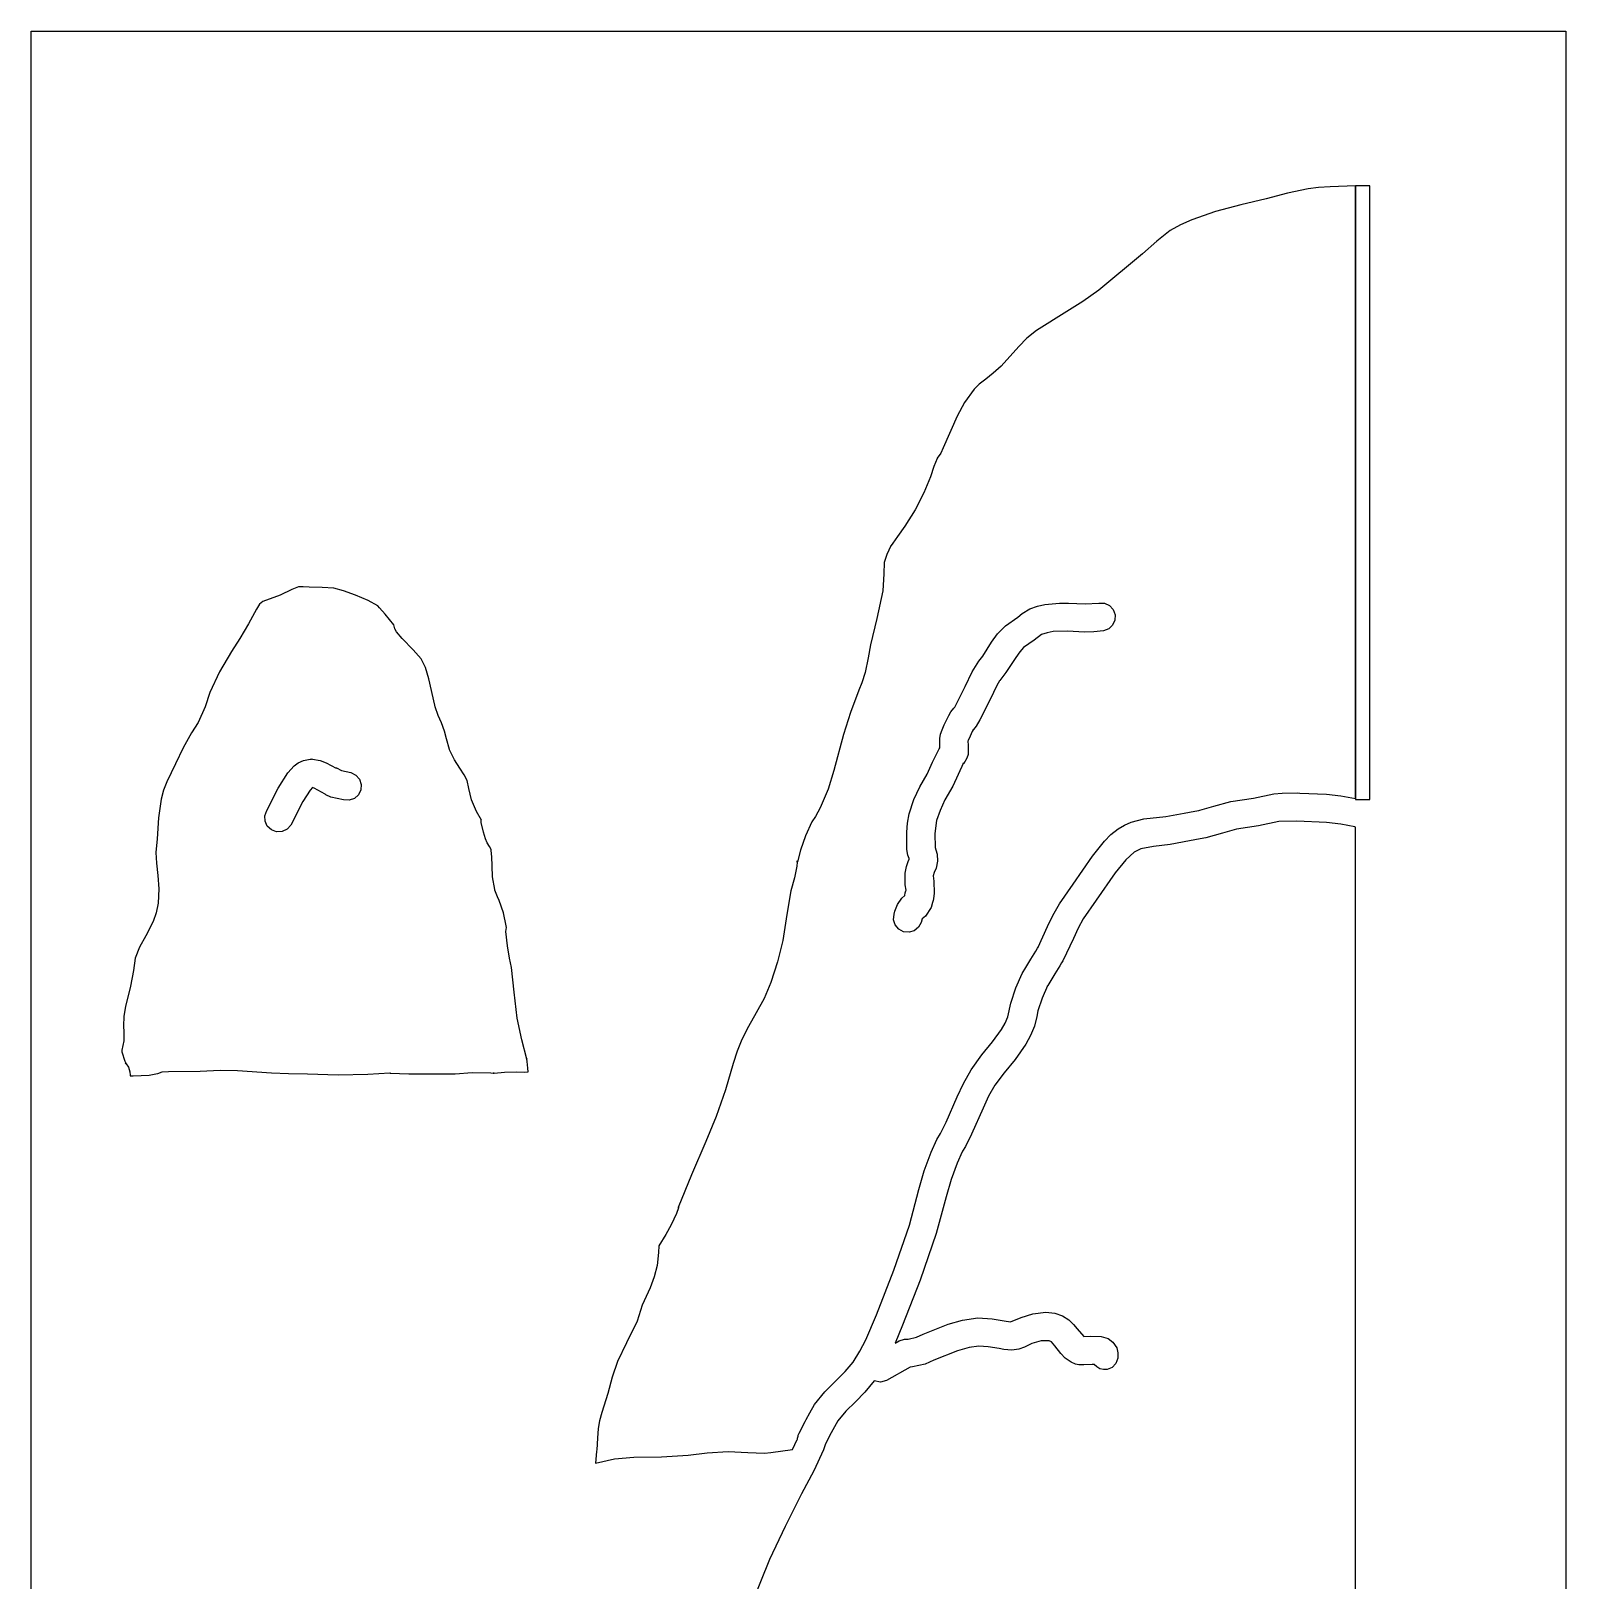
# Model space of a CAD drawing. Extents: x 2 to 598, y 728 to 3498.
# Drawn here: x 336.5 to 598, y 1431.8 to 1695.9 of the extents above; entities that cross this region are included whole.
import ezdxf

# ---------------------------------------------------------------- set-up
doc = ezdxf.new("R2010")
doc.units = 0

msp = doc.modelspace()

# ---------------------------------------------------------------- linework, layer by layer
at = {"layer": 'Calque 1'}
for p, q in [((555.860227, 1669.263533), (554.05834, 1669.0514)), ((557.824321, 1669.346187), (555.860227, 1669.263533)), ((562.155, 1669.55), (557.824321, 1669.346187)), ((562.15404, 1565.1744), (562.155, 1669.55)), ((562.155, 1669.55), (562.155, 1564.96)), ((564.555, 1669.55), (562.155, 1669.55)), ((564.555, 1564.96), (564.555, 1669.55)), ((546.92699, 1667.3398), (542.580405, 1666.29833)), ((550.578622, 1668.265875), (546.92699, 1667.3398)), ((554.05834, 1669.0514), (550.578622, 1668.265875)), ((538.30192, 1665.155188), (534.24437, 1663.750952)), ((542.580405, 1666.29833), (538.30192, 1665.155188)), ((530.56059, 1661.9262), (528.29406, 1660.0979)), ((532.346207, 1662.901104), (530.56059, 1661.9262)), ((534.24437, 1663.750952), (532.346207, 1662.901104)), ((528.29406, 1660.0979), (525.84408, 1657.9415)), ((525.84408, 1657.9415), (518.41662, 1651.7403)), ((518.41662, 1651.7403), (515.693522, 1649.81598)), ((512.975691, 1648.112787), (507.76922, 1644.8647)), ((515.693522, 1649.81598), (512.975691, 1648.112787)), ((506.150717, 1643.562234), (504.795617, 1642.1513)), ((507.76922, 1644.8647), (506.150717, 1643.562234)), ((504.795617, 1642.1513), (501.78147, 1638.8196)), ((500.424131, 1637.595381), (499.151099, 1636.602275)), ((501.78147, 1638.8196), (500.424131, 1637.595381)), ((497.16935, 1634.9041), (495.523594, 1632.621473)), ((498.040222, 1635.738956), (497.16935, 1634.9041)), ((499.151099, 1636.602275), (498.040222, 1635.738956)), ((495.523594, 1632.621473), (494.285127, 1630.274112)), ((494.285127, 1630.274112), (491.87975, 1624.8753)), ((491.87975, 1624.8753), (491.483192, 1623.983062)), ((490.30775, 1621.7119), (489.70933, 1619.9839)), ((490.86637, 1623.1077), (490.30775, 1621.7119)), ((490.89687, 1623.1467), (490.86637, 1623.1077)), ((491.483192, 1623.983062), (490.89687, 1623.1467)), ((489.70933, 1619.9839), (488.62206, 1617.2269)), ((488.62206, 1617.2269), (487.151387, 1614.317462)), ((487.151387, 1614.317462), (485.38091, 1611.5518)), ((485.38091, 1611.5518), (484.09779, 1609.7705)), ((483.31851, 1608.6709), (483.037626, 1608.239937)), ((484.09779, 1609.7705), (483.31851, 1608.6709)), ((482.308351, 1606.72415), (481.86485, 1605.3574)), ((483.00173, 1608.2037), (482.308351, 1606.72415)), ((483.037626, 1608.239937), (482.974388, 1608.142839)), ((482.974388, 1608.142839), (483.00173, 1608.2037)), ((481.779242, 1603.424212), (481.60182, 1600.5623)), ((481.86485, 1605.3574), (481.779242, 1603.424212)), ((380.949447, 1600.759687), (378.95183, 1599.7753)), ((382.0457, 1601.2196), (380.949447, 1600.759687)), ((382.04549, 1601.2149), (382.0457, 1601.2196)), ((382.85784, 1601.2049), (382.04549, 1601.2149)), ((382.0497, 1601.2296), (382.0457, 1601.2196)), ((382.0457, 1601.2196), (382.0487, 1601.2201)), ((382.0487, 1601.2201), (382.05, 1601.22)), ((382.05, 1601.22), (382.0497, 1601.2296)), ((383.86553, 1601.1609), (382.85784, 1601.2049)), ((386.114836, 1601.10065), (383.86553, 1601.1609)), ((388.08233, 1600.9687), (386.114836, 1601.10065)), ((389.708588, 1600.560817), (388.08233, 1600.9687)), ((391.805508, 1599.794462), (389.708588, 1600.560817)), ((481.60182, 1600.5623), (480.611569, 1595.794962)), ((375.432674, 1598.236141), (374.886581, 1597.436875)), ((375.99594, 1598.6926), (375.432674, 1598.236141)), ((378.95183, 1599.7753), (375.99594, 1598.6926)), ((393.915143, 1598.864627), (391.805508, 1599.794462)), ((395.57955, 1597.9663), (393.915143, 1598.864627)), ((395.86945, 1597.6588), (395.57955, 1597.9663)), ((506.67753, 1597.4423), (507.964034, 1597.925823)), ((507.964034, 1597.925823), (509.240526, 1598.230687)), ((509.240526, 1598.230687), (511.71494, 1598.452)), ((511.7148, 1598.4529), (513.26767, 1598.4309)), ((511.71494, 1598.452), (511.7148, 1598.4529)), ((513.26767, 1598.4309), (516.077567, 1598.325713)), ((516.077567, 1598.325713), (518.4193, 1598.4459)), ((518.4193, 1598.4459), (519.355327, 1598.416508)), ((519.355327, 1598.416508), (520.208847, 1598.031132)), ((520.208847, 1598.031132), (520.849904, 1597.348448)), ((374.886581, 1597.436875), (373.54389, 1594.8934)), ((396.84407, 1596.5384), (395.86945, 1597.6588)), ((398.28119, 1594.7551), (396.84407, 1596.5384)), ((480.611569, 1595.794962), (479.52339, 1591.3406)), ((502.52584, 1594.5623), (504.63269, 1596.0651)), ((504.63269, 1596.0651), (505.350437, 1596.645438)), ((505.350437, 1596.645438), (506.67753, 1597.4423)), ((521.148148, 1595.520117), (520.766103, 1594.683315)), ((520.849904, 1597.348448), (521.18089, 1596.4724)), ((521.18089, 1596.4724), (521.148148, 1595.520117)), ((373.54389, 1594.8934), (372.095091, 1592.4356)), ((398.45689, 1594.06), (398.28119, 1594.7551)), ((398.7437, 1593.5639), (398.45689, 1594.06)), ((399.72968, 1592.3847), (398.7437, 1593.5639)), ((500.153266, 1591.788575), (501.171688, 1593.194384)), ((501.171688, 1593.194384), (502.52584, 1594.5623)), ((508.6633, 1593.0736), (507.39465, 1592.1398)), ((509.597727, 1593.394802), (508.6633, 1593.0736)), ((510.64569, 1593.577338), (509.597727, 1593.394802)), ((513.09869, 1593.6343), (510.64569, 1593.577338)), ((515.98806, 1593.509038), (513.09869, 1593.6343)), ((517.561317, 1593.53298), (515.98806, 1593.509038)), ((519.20788, 1593.7113), (517.561317, 1593.53298)), ((520.098199, 1594.050781), (519.20788, 1593.7113)), ((520.766103, 1594.683315), (520.098199, 1594.050781)), ((370.66448, 1590.2079), (368.634299, 1586.754562)), ((372.095091, 1592.4356), (370.66448, 1590.2079)), ((401.59275, 1590.463725), (399.72968, 1592.3847)), ((402.95119, 1588.9704), (401.59275, 1590.463725)), ((479.52339, 1591.3406), (479.135749, 1589.136662)), ((498.67026, 1589.3756), (500.153266, 1591.788575)), ((504.943656, 1590.159055), (504.253559, 1589.154263)), ((505.60768, 1590.8836), (504.943656, 1590.159055)), ((507.39465, 1592.1398), (505.60768, 1590.8836)), ((403.703493, 1587.444909), (402.95119, 1588.9704)), ((404.253603, 1585.55775), (403.703493, 1587.444909)), ((479.135749, 1589.136662), (478.62267, 1586.6097)), ((496.83937, 1586.7427), (497.99382, 1588.5265)), ((497.99382, 1588.5265), (498.67026, 1589.3756)), ((504.253559, 1589.154263), (502.58719, 1586.6012)), ((368.634299, 1586.754562), (366.97944, 1583.229)), ((405.28852, 1581.0681), (404.253603, 1585.55775)), ((478.032292, 1584.887412), (477.50646, 1583.614)), ((478.62267, 1586.6097), (478.032292, 1584.887412)), ((495.63944, 1584.2085), (496.83937, 1586.7427)), ((501.493875, 1585.213512), (501.02088, 1584.3874)), ((501.52266, 1585.2741), (501.493875, 1585.213512)), ((502.58719, 1586.6012), (501.52266, 1585.2741)), ((366.97944, 1583.229), (366.141289, 1580.784425)), ((477.50646, 1583.614), (476.127785, 1579.79025)), ((493.85815, 1580.7415), (495.63944, 1584.2085)), ((499.90105, 1582.0004), (498.12028, 1578.5334)), ((501.02088, 1584.3874), (499.90105, 1582.0004)), ((366.141289, 1580.784425), (364.9992, 1578.1213)), ((405.35052, 1580.788), (405.28852, 1581.0681)), ((405.860881, 1579.2991), (405.35052, 1580.788)), ((406.4011, 1578.0403), (405.860881, 1579.2991)), ((476.127785, 1579.79025), (474.91747, 1576.0661)), ((492.07895, 1577.7008), (492.85358, 1579.3059)), ((492.85358, 1579.3059), (493.206971, 1579.917725)), ((493.206971, 1579.917725), (493.69798, 1580.5234)), ((493.69798, 1580.5234), (493.80495, 1580.6397)), ((493.80495, 1580.6397), (493.85815, 1580.7415)), ((364.9992, 1578.1213), (363.84578, 1576.3302)), ((406.95559, 1576.6156), (406.4011, 1578.0403)), ((491.43713, 1576.0953), (491.71619, 1576.8549)), ((491.71619, 1576.8549), (492.07895, 1577.7008)), ((496.976904, 1576.831247), (496.854794, 1576.5774)), ((496.99168, 1576.8698), (496.96998, 1576.8378)), ((496.96998, 1576.8378), (496.976904, 1576.831247)), ((497.06608, 1576.9248), (496.99168, 1576.8698)), ((497.53479, 1577.4663), (497.06608, 1576.9248)), ((498.12028, 1578.5334), (497.53479, 1577.4663)), ((363.84578, 1576.3302), (362.436019, 1573.779738)), ((407.28322, 1575.2994), (406.95559, 1576.6156)), ((407.80256, 1573.4913), (407.28322, 1575.2994)), ((474.91747, 1576.0661), (473.28795, 1569.918325)), ((491.300874, 1575.355713), (491.43713, 1576.0953)), ((491.31518, 1574.9423), (491.300874, 1575.355713)), ((491.33478, 1574.0618), (491.31518, 1574.9423)), ((491.34478, 1573.8096), (491.33478, 1574.0618)), ((496.11788, 1574.942), (496.11588, 1574.932)), ((496.11588, 1574.932), (496.13188, 1574.2416)), ((496.15298, 1575.024), (496.11788, 1574.942)), ((496.13188, 1574.2416), (496.16028, 1573.4815)), ((496.46975, 1575.7614), (496.15298, 1575.024)), ((496.854794, 1576.5774), (496.46975, 1575.7614)), ((362.436019, 1573.779738), (361.09918, 1571.0855)), ((382.02238, 1571.251522), (382.92125, 1571.6534)), ((382.92125, 1571.6534), (384.05399, 1571.8669)), ((384.05399, 1571.8669), (384.25656, 1571.8769)), ((384.25656, 1571.8769), (384.2568, 1571.8855)), ((384.2568, 1571.8855), (384.45524, 1571.8755)), ((384.45524, 1571.8755), (384.455, 1571.87)), ((384.455, 1571.87), (385.733137, 1571.648012)), ((385.733137, 1571.648012), (386.77372, 1571.238)), ((407.80756, 1573.4813), (407.80256, 1573.4913)), ((407.81256, 1573.4713), (407.80756, 1573.4813)), ((408.670159, 1571.746291), (407.81256, 1573.4713)), ((409.553379, 1570.344925), (408.670159, 1571.746291)), ((490.090567, 1571.330738), (491.20887, 1573.5884)), ((491.20887, 1573.5884), (491.34478, 1573.8096)), ((495.93842, 1572.0485), (495.42338, 1571.141675)), ((496.146347, 1572.644137), (495.93842, 1572.0485)), ((496.14978, 1572.8593), (496.146347, 1572.644137)), ((496.16428, 1573.1177), (496.14978, 1572.8593)), ((496.16028, 1573.4815), (496.16428, 1573.1177)), ((361.09918, 1571.0855), (359.645655, 1568.017325)), ((378.57888, 1566.924), (380.25061, 1569.5492)), ((380.25061, 1569.5492), (381.318229, 1570.741775)), ((381.318229, 1570.741775), (382.02238, 1571.251522)), ((386.77372, 1571.238), (388.47285, 1570.3129)), ((388.47285, 1570.3129), (388.406225, 1570.384539)), ((388.406225, 1570.384539), (388.543496, 1570.357787)), ((388.543496, 1570.357787), (389.38287, 1569.9145)), ((389.38287, 1569.9145), (391.00964, 1569.5657)), ((391.00964, 1569.5657), (391.848812, 1569.150038)), ((391.848812, 1569.150038), (392.465027, 1568.444869)), ((410.316274, 1569.190422), (409.553379, 1570.344925)), ((410.8129, 1568.206), (410.316274, 1569.190422)), ((473.28795, 1569.918325), (472.282262, 1566.722778)), ((487.92639, 1567.1185), (489.18522, 1569.3034)), ((489.18522, 1569.3034), (490.090567, 1571.330738)), ((495.38393, 1571.2196), (493.51376, 1567.2286)), ((495.326012, 1571.066853), (495.38393, 1571.2196)), ((495.42338, 1571.141675), (495.326012, 1571.066853)), ((359.08154, 1566.570172), (358.65281, 1565.0657)), ((359.645655, 1568.017325), (359.08154, 1566.570172)), ((376.65083, 1563.0875), (378.57888, 1566.924)), ((384.03436, 1566.5959), (382.79154, 1564.6234)), ((384.44053, 1567.0067), (384.03436, 1566.5959)), ((384.71597, 1566.9013), (384.44053, 1567.0067)), ((386.61094, 1565.8698), (384.71597, 1566.9013)), ((392.70153, 1566.6232), (392.275923, 1565.770562)), ((392.465027, 1568.444869), (392.764463, 1567.557557)), ((392.764463, 1567.557557), (392.70153, 1566.6232)), ((411.102014, 1566.854362), (410.8129, 1568.206)), ((411.55549, 1564.9049), (411.102014, 1566.854362)), ((472.282262, 1566.722778), (470.96009, 1563.546)), ((486.922515, 1564.95805), (487.92639, 1567.1185)), ((493.51376, 1567.2286), (492.20376, 1564.9393)), ((548.20864, 1565.9479), (549.666809, 1566.087675)), ((549.666809, 1566.087675), (552.17998, 1566.0941)), ((552.17998, 1566.0941), (552.63369, 1566.0751)), ((552.63369, 1566.0751), (557.18225, 1565.8865)), ((358.65281, 1565.0657), (358.210835, 1561.841463)), ((382.79154, 1564.6234), (380.75497, 1560.5988)), ((386.7329, 1565.754), (386.61094, 1565.8698)), ((387.57884, 1565.3923), (386.7329, 1565.754)), ((389.75907, 1564.9319), (387.57884, 1565.3923)), ((390.710051, 1564.870513), (389.75907, 1564.9319)), ((391.580549, 1565.1682), (390.710051, 1564.870513)), ((392.275923, 1565.770562), (391.580549, 1565.1682)), ((412.385626, 1562.932225), (411.55549, 1564.9049)), ((470.96009, 1563.546), (470.120691, 1562.097137)), ((486.11823, 1562.5354), (486.922515, 1564.95805)), ((492.20376, 1564.9393), (491.367207, 1563.125488)), ((535.59546, 1563.1372), (538.029544, 1563.837175)), ((538.029544, 1563.837175), (540.88506, 1564.6177)), ((540.88506, 1564.6177), (544.76441, 1565.2115)), ((544.76441, 1565.2115), (548.20864, 1565.9479)), ((557.18225, 1565.8865), (559.669071, 1565.61475)), ((559.669071, 1565.61475), (562.15404, 1565.1744)), ((562.155, 1564.96), (564.555, 1564.96)), ((358.210835, 1561.841463), (357.99497, 1558.2729)), ((376.327684, 1562.191046), (376.65083, 1563.0875)), ((376.371806, 1561.27215), (376.327684, 1562.191046)), ((376.757234, 1560.43683), (376.371806, 1561.27215)), ((413.21895, 1561.4571), (412.385626, 1562.932225)), ((413.164191, 1561.432695), (413.21895, 1561.4571)), ((413.18884, 1561.063262), (413.164191, 1561.432695)), ((413.58482, 1559.4101), (413.18884, 1561.063262)), ((469.53072, 1561.1807), (468.445855, 1558.800462)), ((470.120691, 1562.097137), (469.53072, 1561.1807)), ((485.677149, 1559.42765), (485.821513, 1560.972506)), ((485.821513, 1560.972506), (486.11823, 1562.5354)), ((490.78111, 1561.3959), (490.474797, 1559.1804)), ((491.367207, 1563.125488), (490.78111, 1561.3959)), ((522.791806, 1560.634038), (523.901254, 1561.113284)), ((523.901254, 1561.113284), (526.072214, 1561.6631)), ((526.072214, 1561.6631), (529.84904, 1562.0618)), ((529.84904, 1562.0618), (532.93826, 1562.6261)), ((532.93826, 1562.6261), (534.76088, 1562.9749)), ((534.76088, 1562.9749), (535.43707, 1563.108062)), ((535.43707, 1563.108062), (535.59546, 1563.1372)), ((549.08056, 1561.233), (545.62134, 1560.4946)), ((552.146, 1561.3), (549.08056, 1561.233)), ((552.1448, 1561.3022), (552.146, 1561.3)), ((552.14486, 1561.2994), (552.1448, 1561.3022)), ((557.195058, 1561.08695), (552.14486, 1561.2994)), ((559.655591, 1560.790731), (557.195058, 1561.08695)), ((562.0011, 1560.318), (559.655591, 1560.790731)), ((357.99497, 1558.2729), (357.78103, 1555.9702)), ((377.45801, 1559.7911), (376.757234, 1560.43683)), ((378.338143, 1559.47095), (377.45801, 1559.7911)), ((379.273794, 1559.51203), (378.338143, 1559.47095)), ((380.122482, 1559.908083), (379.273794, 1559.51203)), ((380.75497, 1560.5988), (380.122482, 1559.908083)), ((413.93415, 1558.3074), (413.58482, 1559.4101)), ((414.207, 1557.5937), (413.93415, 1558.3074)), ((468.445855, 1558.800462), (467.59544, 1556.348)), ((485.72497, 1556.4567), (485.677149, 1559.42765)), ((490.474797, 1559.1804), (490.51188, 1556.8122)), ((519.382559, 1557.872475), (520.482362, 1559.004466)), ((520.482362, 1559.004466), (521.68416, 1559.9741)), ((521.68416, 1559.9741), (522.791806, 1560.634038)), ((535.67104, 1558.2673), (533.83239, 1557.9159)), ((536.63015, 1558.456), (535.67104, 1558.2673)), ((539.46564, 1559.243), (536.63015, 1558.456)), ((541.8841, 1559.9287), (539.46564, 1559.243)), ((545.62134, 1560.4946), (541.8841, 1559.9287)), ((562.152, 1560.27), (562.0011, 1560.318)), ((562.15165, 1381.7709), (562.152, 1560.27)), ((357.78103, 1555.9702), (357.885421, 1554.130967)), ((414.212, 1557.5837), (414.207, 1557.5937)), ((414.63317, 1556.9765), (414.212, 1557.5837)), ((414.68327, 1556.9315), (414.63317, 1556.9765)), ((414.87344, 1556.4194), (414.68327, 1556.9315)), ((414.88374, 1556.3119), (414.87344, 1556.4194)), ((415.023393, 1555.194228), (414.88374, 1556.3119)), ((467.59544, 1556.348), (467.05439, 1554.3708)), ((485.891564, 1555.499888), (485.72497, 1556.4567)), ((490.51188, 1556.8122), (490.530701, 1556.804388)), ((490.530701, 1556.804388), (490.64985, 1556.3972)), ((490.64985, 1556.3972), (490.864106, 1555.640238)), ((490.864106, 1555.640238), (490.92219, 1554.4743)), ((517.35884, 1555.3087), (519.382559, 1557.872475)), ((524.41384, 1556.0308), (523.03357, 1554.6955)), ((525.54969, 1556.5682), (524.41384, 1556.0308)), ((527.735309, 1556.977825), (525.54969, 1556.5682)), ((530.54267, 1557.318), (527.735309, 1556.977825)), ((533.83239, 1557.9159), (530.54267, 1557.318)), ((357.885421, 1554.130967), (358.111785, 1552.059187)), ((415.034321, 1553.672925), (415.023393, 1555.194228)), ((415.131576, 1551.809734), (415.034321, 1553.672925)), ((466.98629, 1553.624), (466.56668, 1551.6499)), ((467.02919, 1554.3128), (466.98629, 1553.624)), ((467.04939, 1554.3798), (467.02919, 1554.3128)), ((467.0295, 1554.3125), (467.0315, 1554.5523)), ((467.0315, 1554.5523), (467.0295, 1554.3125)), ((467.0295, 1554.3125), (467.0295, 1554.3125)), ((467.05239, 1554.3908), (467.04939, 1554.3798)), ((467.05439, 1554.3708), (467.05239, 1554.3908)), ((485.39582, 1552.4021), (485.636909, 1553.58755)), ((485.636909, 1553.58755), (485.94618, 1554.3896)), ((486.07999, 1554.9291), (485.891564, 1555.499888)), ((485.94618, 1554.3896), (486.10689, 1554.8201)), ((486.10689, 1554.8201), (486.07999, 1554.9291)), ((490.67618, 1553.30665), (490.3708, 1552.5287)), ((490.92219, 1554.4743), (490.67618, 1553.30665)), ((514.05775, 1550.5783), (517.35884, 1555.3087)), ((523.03357, 1554.6955), (521.22231, 1552.463)), ((358.111785, 1552.059187), (358.263981, 1549.780239)), ((415.53021, 1549.6664), (415.131576, 1551.809734)), ((466.56668, 1551.6499), (465.93416, 1549.4346)), ((485.436567, 1550.434275), (485.39582, 1552.4021)), ((485.56532, 1549.5382), (485.436567, 1550.434275)), ((490.3708, 1552.5287), (490.17856, 1551.9939)), ((490.17856, 1551.9939), (490.316356, 1551.048288)), ((490.316356, 1551.048288), (490.3398, 1549.0421)), ((511.70286, 1547.2038), (514.05775, 1550.5783)), ((521.22231, 1552.463), (517.9822, 1547.8178)), ((358.263981, 1549.780239), (358.14587, 1547.3195)), ((415.54211, 1549.5418), (415.53021, 1549.6664)), ((415.975626, 1548.39925), (415.54211, 1549.5418)), ((416.27178, 1547.7988), (415.975626, 1548.39925)), ((416.969618, 1545.687587), (416.27178, 1547.7988)), ((465.93416, 1549.4346), (465.28276, 1545.376325)), ((484.13858, 1547.067), (484.872825, 1548.1538)), ((484.872825, 1548.1538), (485.36125, 1548.6514)), ((485.36125, 1548.6514), (485.44595, 1549.0643)), ((485.44595, 1549.0643), (485.54982, 1549.3966)), ((485.54982, 1549.3966), (485.56532, 1549.5382)), ((490.16924, 1547.7621), (490.08034, 1547.4215)), ((490.23024, 1548.0685), (490.16924, 1547.7621)), ((490.3398, 1549.0421), (490.23024, 1548.0685)), ((517.9822, 1547.8178), (515.76786, 1544.6542)), ((357.813115, 1545.67478), (357.303085, 1544.215038)), ((358.14587, 1547.3195), (357.813115, 1545.67478)), ((417.45156, 1543.4848), (416.969618, 1545.687587)), ((465.28276, 1545.376325), (464.59419, 1540.9813)), ((483.451473, 1544.505125), (483.54275, 1545.4372)), ((483.54275, 1545.4372), (483.643104, 1545.932788)), ((483.643104, 1545.932788), (484.13858, 1547.067)), ((488.893194, 1545.113763), (488.34298, 1544.6527)), ((489.82506, 1546.5715), (488.893194, 1545.113763)), ((490.08034, 1547.4215), (489.82506, 1546.5715)), ((509.692922, 1543.322125), (510.60035, 1545.244981)), ((510.60035, 1545.244981), (511.70286, 1547.2038)), ((357.303085, 1544.215038), (356.05917, 1541.7747)), ((417.41586, 1542.4761), (417.50216, 1543.1629)), ((417.65564, 1540.0587), (417.41586, 1542.4761)), ((417.50216, 1543.1629), (417.45156, 1543.4848)), ((483.723873, 1543.609081), (483.451473, 1544.505125)), ((484.318469, 1542.885513), (483.723873, 1543.609081)), ((485.14472, 1542.4446), (484.318469, 1542.885513)), ((486.076798, 1542.353331), (485.14472, 1542.4446)), ((486.972841, 1542.625738), (486.076798, 1542.353331)), ((487.696405, 1543.220342), (486.972841, 1542.625738)), ((488.13731, 1544.0466), (487.696405, 1543.220342)), ((488.34298, 1544.6527), (488.13731, 1544.0466)), ((508.07621, 1539.7934), (509.692922, 1543.322125)), ((514.895826, 1543.072036), (514.08386, 1541.318787)), ((515.76786, 1544.6542), (514.895826, 1543.072036)), ((354.965084, 1539.795525), (354.26858, 1537.9491)), ((356.05917, 1541.7747), (354.965084, 1539.795525)), ((418.036569, 1537.971212), (417.65564, 1540.0587)), ((464.59419, 1540.9813), (463.687707, 1537.317462)), ((507.98061, 1539.628), (508.07621, 1539.7934)), ((508.0766, 1539.793), (508.0389, 1539.718)), ((508.0389, 1539.718), (508.0766, 1539.793)), ((508.0766, 1539.793), (508.0766, 1539.793)), ((514.08386, 1541.318787), (512.28487, 1537.4826)), ((354.26858, 1537.9491), (353.94241, 1535.8246)), ((418.37084, 1536.3395), (418.036569, 1537.971212)), ((463.687707, 1537.317462), (462.55969, 1533.8205)), ((505.95954, 1536.3543), (506.84321, 1537.7925)), ((506.84321, 1537.7925), (507.69535, 1539.1666)), ((507.69535, 1539.1666), (507.98061, 1539.628)), ((512.07506, 1537.1255), (511.77741, 1536.6438)), ((512.28487, 1537.4826), (512.07506, 1537.1255)), ((353.94241, 1535.8246), (353.42109, 1533.155)), ((418.814406, 1532.13305), (418.37084, 1536.3395)), ((504.285594, 1532.879437), (505.36164, 1535.3167)), ((505.36164, 1535.3167), (505.95954, 1536.3543)), ((510.92681, 1535.2718), (510.06537, 1533.8704)), ((511.77741, 1536.6438), (510.92681, 1535.2718)), ((353.42109, 1533.155), (352.573641, 1529.7075)), ((419.30412, 1527.7256), (418.814406, 1532.13305)), ((462.55969, 1533.8205), (461.374987, 1531.098753)), ((503.40001, 1530.2927), (504.285594, 1532.879437)), ((509.68865, 1533.2389), (508.74929, 1531.112113)), ((509.741121, 1533.3112), (509.662633, 1533.175825)), ((509.662633, 1533.175825), (509.68865, 1533.2389)), ((510.06537, 1533.8704), (509.741121, 1533.3112)), ((352.573641, 1529.7075), (352.335517, 1528.068284)), ((461.374987, 1531.098753), (460.04276, 1528.632775)), ((502.91218, 1527.9409), (503.40001, 1530.2927)), ((508.74929, 1531.112113), (508.01846, 1528.9833)), ((352.335517, 1528.068284), (352.25114, 1526.3704)), ((420.092433, 1524.042338), (419.30412, 1527.7256)), ((460.04276, 1528.632775), (458.72101, 1526.332134)), ((501.84661, 1525.8211), (502.453859, 1526.871288)), ((502.453859, 1526.871288), (502.91218, 1527.9409)), ((507.855106, 1528.001813), (507.45209, 1526.3799)), ((508.01846, 1528.9833), (507.855106, 1528.001813)), ((352.29454, 1523.8791), (351.9912, 1522.2472)), ((352.25114, 1526.3704), (352.313392, 1525.386388)), ((352.313392, 1525.386388), (352.29454, 1523.8791)), ((420.99239, 1520.7415), (420.092433, 1524.042338)), ((457.56774, 1524.1064), (456.772484, 1522.120966)), ((458.72101, 1526.332134), (457.56774, 1524.1064)), ((500.2989, 1523.7076), (501.84661, 1525.8211)), ((506.788024, 1524.762848), (505.992331, 1523.290011)), ((507.45209, 1526.3799), (506.788024, 1524.762848)), ((351.9912, 1522.2472), (351.9695, 1521.9971)), ((351.9695, 1521.9971), (352.49402, 1520.3894)), ((456.772484, 1522.120966), (456.098291, 1520.0175)), ((496.66605, 1518.9244), (498.4962, 1521.456213)), ((498.4962, 1521.456213), (500.2989, 1523.7076)), ((505.992331, 1523.290011), (504.165941, 1520.693388)), ((352.49402, 1520.3894), (352.69814, 1519.9527)), ((352.69814, 1519.9527), (352.5674, 1520.116)), ((352.5674, 1520.116), (352.5704, 1520.106)), ((352.5704, 1520.106), (352.70217, 1519.9448)), ((352.70217, 1519.9448), (353.127705, 1519.3812)), ((353.127705, 1519.3812), (353.33883, 1518.5836)), ((353.33883, 1518.5836), (353.34683, 1518.5656)), ((353.34683, 1518.5656), (353.33983, 1518.5336)), ((353.33983, 1518.5336), (353.41223, 1518.0716)), ((358.09985, 1518.2944), (358.86414, 1518.5528)), ((358.86414, 1518.5528), (359.93901, 1518.6562)), ((359.93901, 1518.6562), (365.29786, 1518.7102)), ((365.29786, 1518.7102), (368.708867, 1518.889355)), ((368.708867, 1518.889355), (371.680988, 1518.829138)), ((371.680988, 1518.829138), (377.46506, 1518.4374)), ((415.39536, 1518.359), (417.14874, 1518.5466)), ((417.14874, 1518.5466), (419.197984, 1518.582025)), ((419.197984, 1518.582025), (420.63432, 1518.5066)), ((420.63432, 1518.5066), (421.16659, 1518.5556)), ((420.978465, 1520.748712), (420.969396, 1520.824133)), ((420.969396, 1520.824133), (420.99239, 1520.7415)), ((421.03009, 1520.342), (420.978465, 1520.748712)), ((421.11849, 1519.199), (421.03009, 1520.342)), ((421.16659, 1518.5556), (421.11849, 1519.199)), ((456.098291, 1520.0175), (454.81701, 1515.5137)), ((495.3452, 1516.6207), (496.66605, 1518.9244)), ((504.165941, 1520.693388), (502.292678, 1518.422845)), ((353.41223, 1518.0716), (353.40723, 1517.9202)), ((353.40723, 1517.9202), (353.897, 1517.92)), ((353.897, 1517.92), (356.63999, 1517.991)), ((356.63999, 1517.991), (357.78048, 1518.2654)), ((357.78048, 1518.2654), (358.09985, 1518.2944)), ((377.46506, 1518.4374), (380.354792, 1518.31455)), ((380.354792, 1518.31455), (383.59389, 1518.2601)), ((383.59389, 1518.2601), (388.831367, 1518.083675)), ((388.831367, 1518.083675), (393.85529, 1518.1651)), ((393.85529, 1518.1651), (397.64782, 1518.3852)), ((397.64782, 1518.3852), (397.66432, 1518.3852)), ((397.66432, 1518.3852), (397.66632, 1518.3852)), ((397.66632, 1518.3852), (397.675, 1518.38)), ((397.675, 1518.38), (400.86137, 1518.2353)), ((400.86137, 1518.2353), (406.06157, 1518.2193)), ((406.06157, 1518.2193), (408.77251, 1518.2513)), ((408.77251, 1518.2513), (411.635199, 1518.467987)), ((411.635199, 1518.467987), (414.82899, 1518.426)), ((414.82899, 1518.426), (415.39536, 1518.359)), ((415.3956, 1518.3642), (415.24729, 1518.3502)), ((415.24729, 1518.3502), (415.3956, 1518.3642)), ((415.3956, 1518.3642), (415.3956, 1518.3642)), ((494.27498, 1514.3247), (495.3452, 1516.6207)), ((500.6923, 1516.3112), (499.643434, 1514.453017)), ((502.292678, 1518.422845), (500.6923, 1516.3112)), ((454.81701, 1515.5137), (453.205039, 1510.971225)), ((492.41205, 1510.0045), (494.27498, 1514.3247)), ((499.643434, 1514.453017), (498.702151, 1512.405338)), ((453.205039, 1510.971225), (451.46424, 1506.7121)), ((498.702151, 1512.405338), (496.74525, 1507.9381)), ((490.82405, 1507.0719), (491.41988, 1508.0517)), ((491.41988, 1508.0517), (491.460309, 1508.091575)), ((491.460309, 1508.091575), (491.50358, 1508.1886)), ((491.50358, 1508.1886), (492.41205, 1510.0045)), ((451.46424, 1506.7121), (449.026294, 1501.005938)), ((489.85822, 1504.9211), (490.82405, 1507.0719)), ((495.69312, 1505.8447), (495.18462, 1505.0835)), ((496.74525, 1507.9381), (495.69312, 1505.8447)), ((488.65416, 1501.6981), (489.85822, 1504.9211)), ((494.26062, 1503.0061), (493.241183, 1500.236063)), ((495.14222, 1504.9724), (494.26062, 1503.0061)), ((495.18462, 1505.0835), (495.14222, 1504.9724)), ((449.026294, 1501.005938), (446.74101, 1495.4854)), ((487.74155, 1498.5117), (488.65416, 1501.6981)), ((493.241183, 1500.236063), (492.408885, 1497.289625)), ((486.1339, 1492.4428), (487.74155, 1498.5117)), ((446.79088, 1495.413438), (446.4878, 1494.4354)), ((446.74101, 1495.4854), (446.795825, 1495.567361)), ((446.795825, 1495.567361), (446.79088, 1495.413438)), ((492.408885, 1497.289625), (490.72026, 1491.0213)), ((445.579856, 1492.502013), (444.66259, 1490.8438)), ((446.4878, 1494.4354), (445.579856, 1492.502013)), ((483.486529, 1484.797937), (486.1339, 1492.4428)), ((444.66259, 1490.8438), (443.47041, 1488.9251)), ((490.72026, 1491.0213), (487.983034, 1483.11055)), ((443.37771, 1487.781325), (443.1681, 1485.6018)), ((443.47041, 1488.9251), (443.37771, 1487.781325)), ((443.1681, 1485.6018), (442.672213, 1483.628461)), ((480.51305, 1477.1698), (483.486529, 1484.797937)), ((441.961748, 1481.794988), (440.63751, 1478.8497)), ((442.672213, 1483.628461), (441.961748, 1481.794988)), ((487.983034, 1483.11055), (484.97643, 1475.399)), ((440.63751, 1478.8497), (439.74041, 1476.1155)), ((478.716769, 1472.915863), (480.51305, 1477.1698)), ((492.759156, 1475.59645), (495.208784, 1476.295522)), ((495.208784, 1476.295522), (497.79784, 1476.6423)), ((497.79784, 1476.6423), (500.213231, 1476.51265)), ((500.213231, 1476.51265), (502.29782, 1476.1592)), ((503.36132, 1475.97), (505.18602, 1476.7255)), ((505.18602, 1476.7255), (507.150525, 1477.364113)), ((507.150525, 1477.364113), (509.35734, 1477.6185)), ((509.35734, 1477.6185), (510.93089, 1477.4526)), ((510.93089, 1477.4526), (512.236721, 1476.999633)), ((512.236721, 1476.999633), (513.295913, 1476.319013)), ((513.295913, 1476.319013), (514.125375, 1475.542561)), ((439.74041, 1476.1155), (437.956559, 1472.429338)), ((484.97643, 1475.399), (483.6995, 1472.3728)), ((487.34731, 1473.3614), (488.49298, 1473.8921)), ((488.49298, 1473.8921), (492.759156, 1475.59645)), ((502.29782, 1476.1592), (503.36132, 1475.97)), ((514.125375, 1475.542561), (514.74202, 1474.8021)), ((514.74202, 1474.8021), (515.85617, 1473.4725)), ((437.956559, 1472.429338), (436.43001, 1469.2297)), ((477.713835, 1470.95987), (478.716769, 1472.915863)), ((483.6995, 1472.3728), (484.40075, 1472.7418)), ((484.40075, 1472.7418), (485.3162, 1473.02925)), ((485.3162, 1473.02925), (485.89007, 1473.056)), ((485.89007, 1473.056), (485.95877, 1473.056)), ((485.95877, 1473.056), (487.34731, 1473.3614)), ((494.363416, 1471.01955), (490.31509, 1469.4522)), ((496.295791, 1471.588181), (494.363416, 1471.01955)), ((497.99421, 1471.8474), (496.295791, 1471.588181)), ((499.572096, 1471.745163), (497.99421, 1471.8474)), ((501.44774, 1471.436), (499.572096, 1471.745163)), ((502.227518, 1471.263538), (501.44774, 1471.436)), ((503.61505, 1471.1777), (502.227518, 1471.263538)), ((504.797259, 1471.354895), (503.61505, 1471.1777)), ((505.740474, 1471.673213), (504.797259, 1471.354895)), ((507.0102, 1472.2861), (505.740474, 1471.673213)), ((508.595088, 1472.74915), (507.0102, 1472.2861)), ((509.96402, 1472.7517), (508.595088, 1472.74915)), ((510.368869, 1472.55665), (509.96402, 1472.7517)), ((510.92107, 1471.8975), (510.368869, 1472.55665)), ((511.925733, 1470.56725), (510.92107, 1471.8975)), ((515.85617, 1473.4725), (517.07315, 1473.5325)), ((517.07315, 1473.5325), (518.82136, 1473.4925)), ((518.82136, 1473.4925), (520.02646, 1473.1318)), ((520.02646, 1473.1318), (520.814909, 1472.544938)), ((520.814909, 1472.544938), (521.45221, 1471.5356)), ((521.45221, 1471.5356), (521.65478, 1470.7031)), ((436.43001, 1469.2297), (435.521965, 1466.534887)), ((475.19861, 1467.5132), (476.56084, 1469.1207)), ((476.56084, 1469.1207), (477.713835, 1470.95987)), ((488.80976, 1468.7907), (486.69464, 1468.307)), ((490.31509, 1469.4522), (488.80976, 1468.7907)), ((512.687208, 1469.806069), (511.925733, 1470.56725)), ((513.70333, 1469.0966), (512.687208, 1469.806069)), ((514.457119, 1468.751328), (513.70333, 1469.0966)), ((515.01575, 1468.63325), (514.457119, 1468.751328)), ((515.8479, 1468.6703), (515.01575, 1468.63325)), ((517.30259, 1468.7393), (515.8479, 1468.6703)), ((517.61523, 1468.7393), (517.30259, 1468.7393)), ((518.064704, 1468.298087), (517.61523, 1468.7393)), ((521.337164, 1468.89382), (520.690079, 1468.216875)), ((521.675923, 1469.76687), (521.337164, 1468.89382)), ((521.65478, 1470.7031), (521.675923, 1469.76687)), ((435.521965, 1466.534887), (434.74691, 1463.7731)), ((471.739827, 1464.051363), (473.5326, 1465.8739)), ((473.5326, 1465.8739), (475.19861, 1467.5132)), ((480.14259, 1465.9297), (478.55566, 1464.022588)), ((481.21312, 1465.721039), (480.14259, 1465.9297)), ((482.26545, 1466.0077), (481.21312, 1465.721039)), ((486.2435, 1468.28), (482.26545, 1466.0077)), ((486.69464, 1468.307), (486.2435, 1468.28)), ((518.603973, 1467.992953), (518.064704, 1468.298087)), ((519.20336, 1467.835942), (518.603973, 1467.992953)), ((519.83319, 1467.8391), (519.20336, 1467.835942)), ((520.690079, 1468.216875), (519.83319, 1467.8391)), ((434.74691, 1463.7731), (433.766906, 1460.525225)), ((469.99741, 1461.8938), (471.739827, 1464.051363)), ((478.55566, 1464.022588), (476.94743, 1462.377)), ((433.766906, 1460.525225), (433.356864, 1459.110397)), ((468.55616, 1459.326), (469.16129, 1460.5063)), ((469.16129, 1460.5063), (469.99741, 1461.8938)), ((475.28603, 1460.7414), (473.93625, 1459.1451)), ((476.94743, 1462.377), (475.28603, 1460.7414)), ((433.356864, 1459.110397), (433.10929, 1457.7854)), ((467.3583, 1457.0207), (468.38511, 1458.9968)), ((468.38511, 1458.9968), (468.55616, 1459.326)), ((473.93625, 1459.1451), (472.79833, 1457.0734)), ((433.028636, 1456.184388), (432.86486, 1454.1711)), ((433.10929, 1457.7854), (433.028636, 1456.184388)), ((466.2468, 1454.2301), (467.02401, 1455.9333)), ((467.02401, 1455.9333), (467.05291, 1456.0033)), ((467.05291, 1456.0033), (467.06191, 1456.1805)), ((467.06191, 1456.1805), (467.17714, 1456.5071)), ((467.17714, 1456.5071), (467.21484, 1456.6823)), ((467.21484, 1456.6823), (467.3523, 1457.0027)), ((467.3523, 1457.0027), (467.3583, 1457.0207)), ((471.82681, 1455.2089), (471.80301, 1455.011)), ((472.79833, 1457.0734), (471.82681, 1455.2089)), ((432.77856, 1453.2172), (432.67469, 1451.8953)), ((432.67469, 1451.8953), (435.876706, 1452.630538)), ((432.84886, 1453.969438), (432.77856, 1453.2172)), ((432.86486, 1454.1711), (432.84886, 1453.969438)), ((435.876706, 1452.630538), (439.18127, 1452.9118)), ((439.18127, 1452.9118), (443.888135, 1452.999313)), ((443.888135, 1452.999313), (448.47527, 1453.2699)), ((448.47527, 1453.2699), (451.686824, 1453.664338)), ((451.686824, 1453.664338), (455.26452, 1453.9138)), ((455.26452, 1453.9138), (458.638684, 1453.720813)), ((458.638684, 1453.720813), (461.4657, 1453.5939)), ((461.4657, 1453.5939), (462.52713, 1453.7272)), ((462.52713, 1453.7272), (466.2468, 1454.2301)), ((471.50226, 1454.1594), (469.85584, 1450.573)), ((471.80301, 1455.011), (471.50226, 1454.1594)), ((469.85584, 1450.573), (467.7707, 1446.7071)), ((467.7707, 1446.7071), (464.967833, 1441.133663)), ((464.967833, 1441.133663), (462.32194, 1435.4907)), ((462.32194, 1435.4907), (459.333254, 1428.164788))]:
    msp.add_line(p, q, dxfattribs=at)
at = {"layer": 'Layer 1'}
for p, q in [((336.496, 1695.92), (598, 1695.92)), ((336.496, 1208.09), (336.496, 1695.92)), ((598, 1695.92), (598, 1208.09))]:
    msp.add_line(p, q, dxfattribs=at)

doc.saveas('drawing.dxf')
